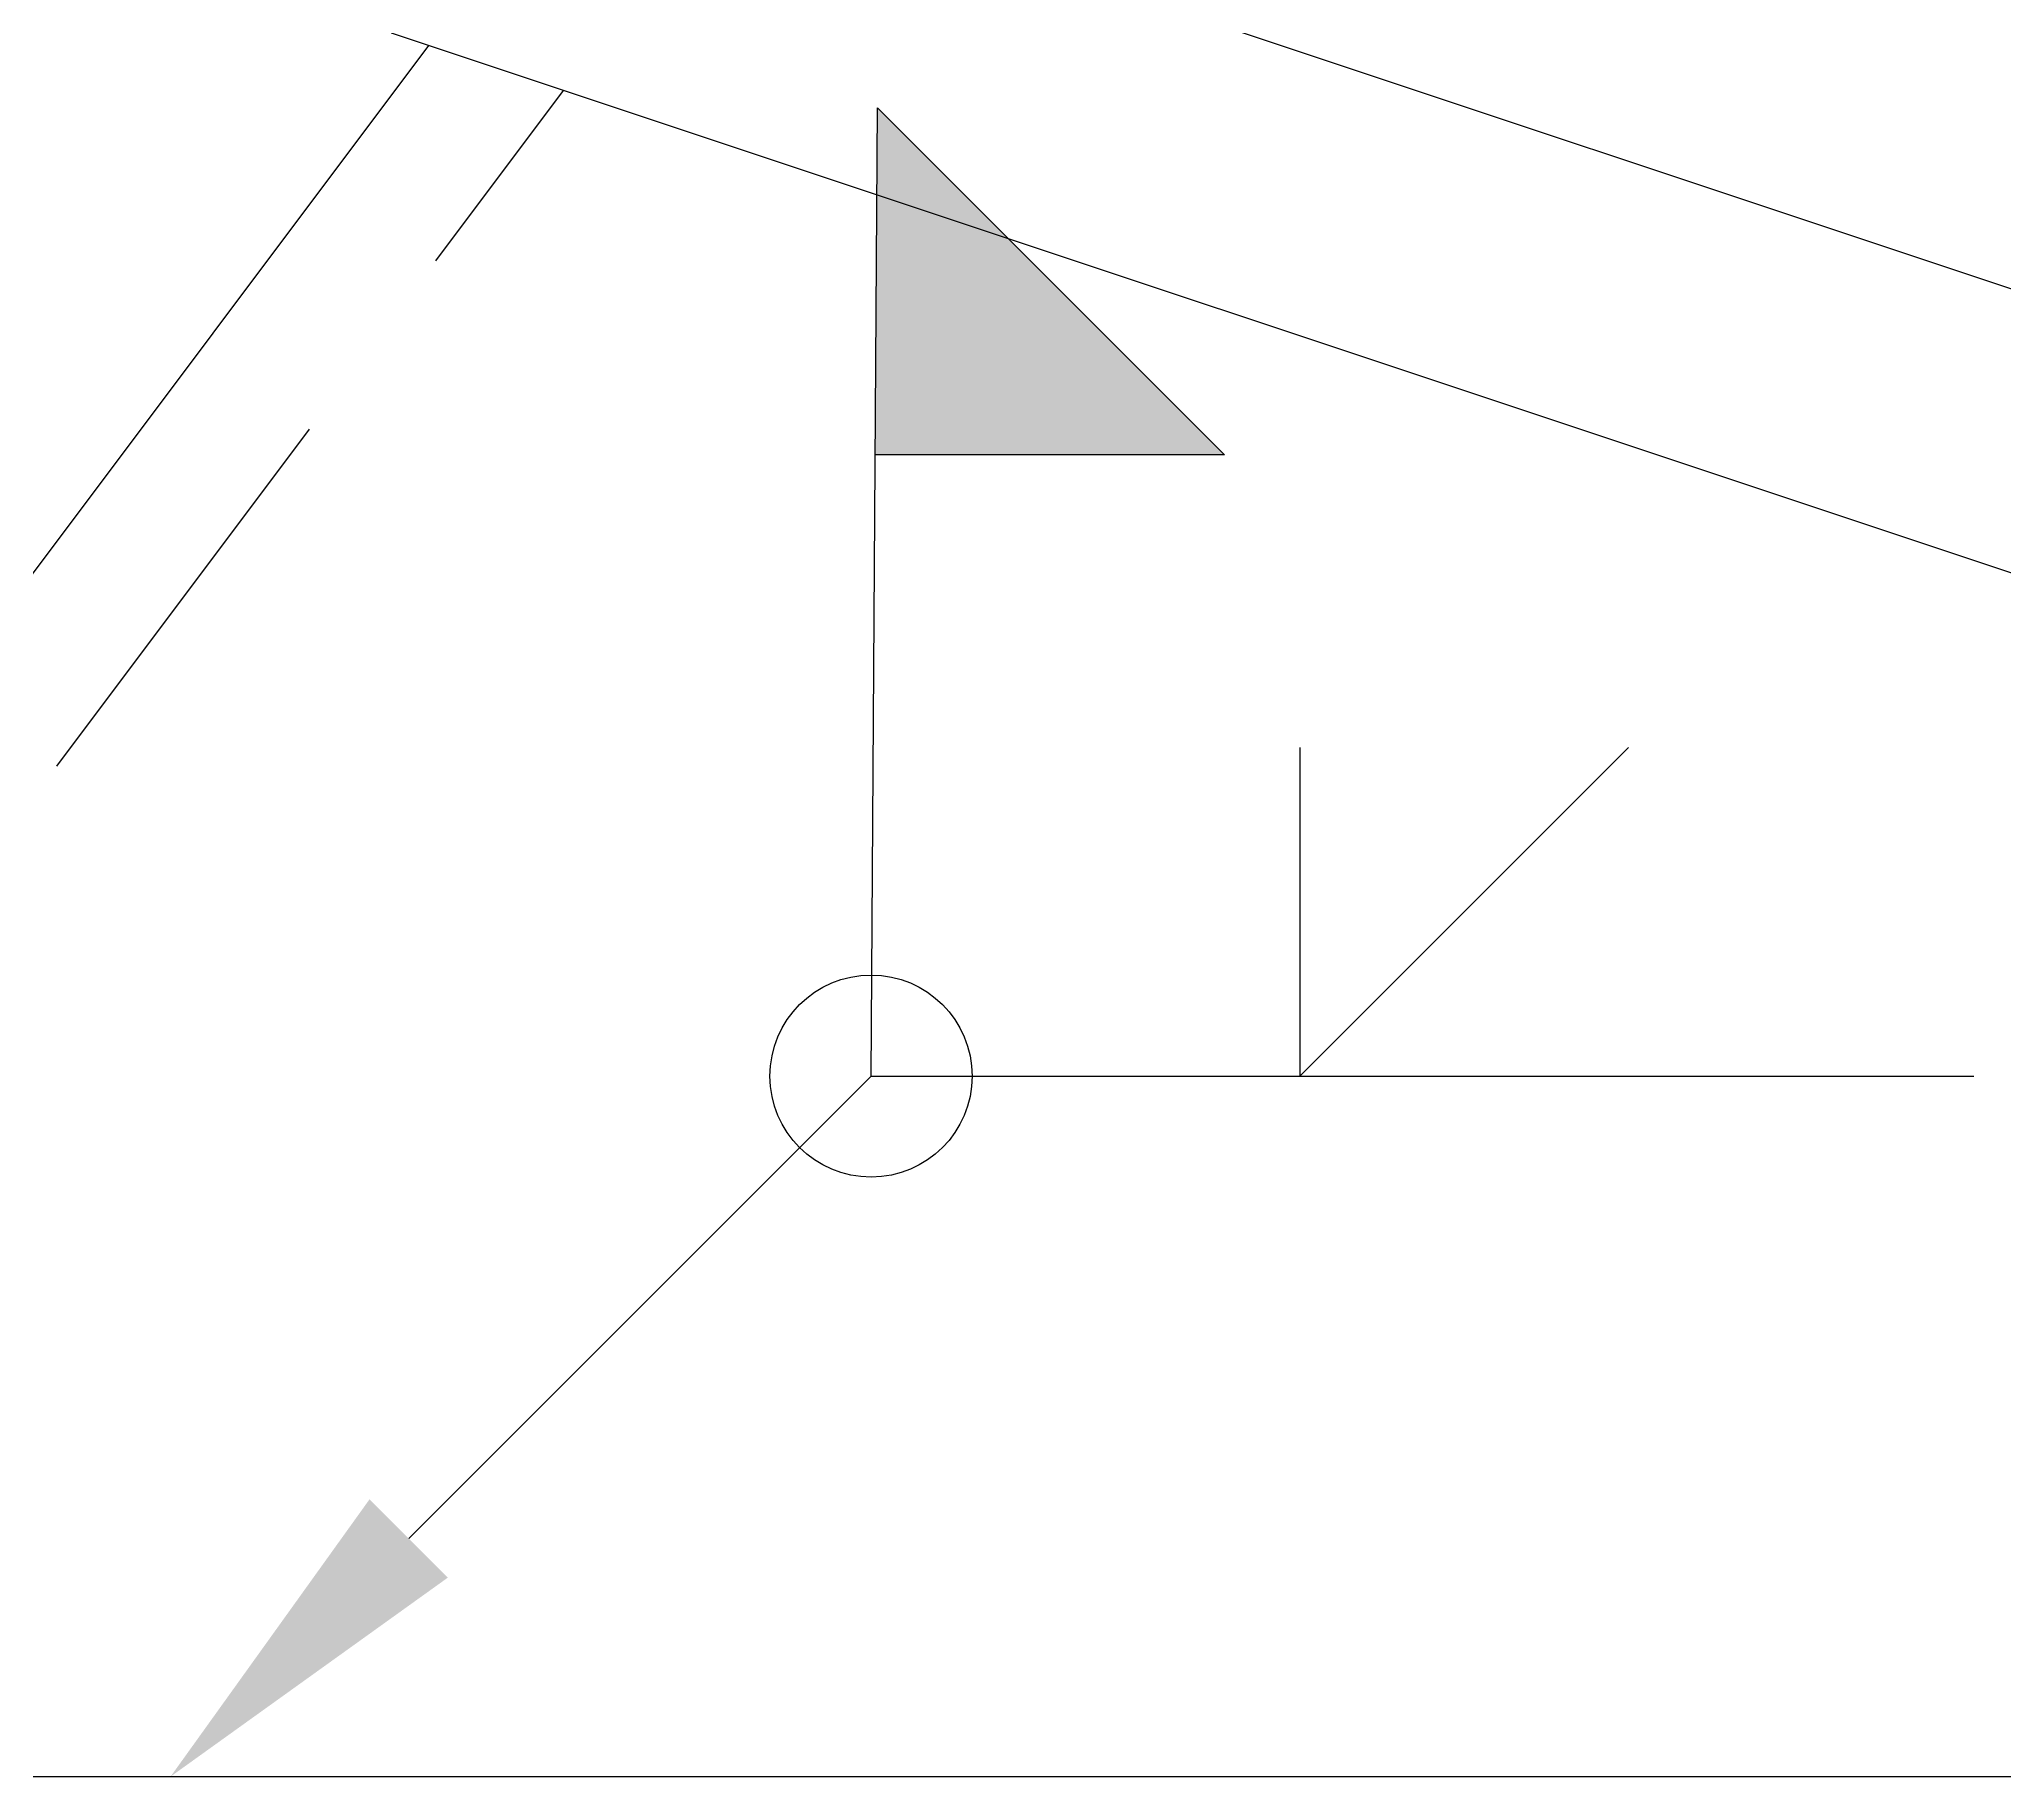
# Model space of a CAD drawing. Extents: x -40040 to 35635, y -182662 to -38118.
# Drawn here: x 11915.9 to 12032.6, y -164533.6 to -164430.4 of the extents above; entities that cross this region are included whole.
import ezdxf
from ezdxf import colors
from ezdxf.entities.mleader import LeaderData, LeaderLine
from ezdxf.math import Vec2, Vec3

# ---------------------------------------------------------------- set-up
doc = ezdxf.new("R2010")
doc.units = 0
doc.header["$LTSCALE"] = 1000
doc.header["$MEASUREMENT"] = 0
doc.linetypes.add('DASHED2', pattern=[0.375, 0.25, -0.125])
doc.layers.add('GL', color=131, linetype='Continuous')
doc.layers.add('JC', color=7, linetype='Continuous')
doc.styles.get("Standard").update_dxf_attribs({"font": 'tssdengs.shx', "width": 0.7, "bigfont": 'tssdchn.shx'})

msp = doc.modelspace()

# ---------------------------------------------------------------- hatches: boundary and pattern name
at = {"layer": 'JC'}
h = msp.add_hatch(color=2, dxfattribs=at)
h.dxf.hatch_style = 1
h.paths.add_polyline_path([(11986.29, -164455.11), (11965.69, -164434.51), (11965.55, -164455.11)])

# ---------------------------------------------------------------- linework, layer by layer
at = {"layer": 'GL', "color": 6}
for p, q in [((12096.63, -164466.48), (11941.89, -164414.89)), ((12091.57, -164481.66), (11936.83, -164430.07))]:
    msp.add_line(p, q, dxfattribs=at)
at = {"layer": 'GL', "color": 2}
msp.add_line((11861.95, -164533.58), (11939.04, -164430.81), dxfattribs=at)
at = {"layer": 'GL', "color": 2, "linetype": 'DASHED2', "ltscale": 0.1}
msp.add_line((11871.95, -164533.58), (11947.04, -164433.48), dxfattribs=at)
at = {"layer": 'GL'}
msp.add_line((11442.83, -164533.58), (12374.1, -164533.58), dxfattribs=at)
at = {"layer": 'JC', "color": 2}
for p, q in [((11965.3, -164491.99), (11965.69, -164434.51)), ((11965.69, -164434.51), (11986.29, -164455.11)), ((11986.29, -164455.11), (11965.55, -164455.11)), ((11990.76, -164472.48), (11990.76, -164491.99)), ((11990.76, -164491.99), (12010.28, -164472.48)), ((11965.66, -164491.99), (12030.77, -164491.99))]:
    msp.add_line(p, q, dxfattribs=at)
msp.add_circle((11965.3, -164491.99), 6, dxfattribs=at)

# ---------------------------------------------------------------- leaders
ml = msp.add_multileader_mtext('Standard', dxfattribs=at)
ml.set_content('', color=2)
ml.set_leader_properties()
ml.build(insert=Vec2(0, 0))
ml.multileader.update_dxf_attribs({"text_right_attachment_type": 6, "dogleg_length": 0.36, "arrow_head_size": 20})
ctx = ml.context
ctx.base_point, ctx.char_height, ctx.arrow_head_size, ctx.landing_gap_size, ctx.plane_origin = Vec3(11965.66, -164491.99), 0.18, 20, 0.09, Vec3(11923.71, -164533.58)
ctx.right_attachment = 6
notes = []
notes.append((ctx, [(0, (1, 1, 0), (11965.3, -164491.99), (1, 0), 0.36, [(0, [(11923.71, -164533.58)], 0, [])])]))
ctx.mtext.insert, ctx.mtext.flow_direction = Vec3(11965.75, -164491.9), 5
for ctx, leaders in notes:
    for number, flags, end, landing, length, lines in leaders:
        leader = LeaderData()
        leader.index, (leader.has_last_leader_line, leader.has_dogleg_vector, leader.attachment_direction) = number, flags
        leader.last_leader_point, leader.dogleg_vector, leader.dogleg_length = Vec3(end), Vec3(landing), length
        for number, points, colour, breaks in lines:
            line = LeaderLine()
            line.index, line.vertices, line.color, line.breaks = number, Vec3.list(points), colors.encode_raw_color(colour), breaks
            leader.lines.append(line)
        ctx.leaders.append(leader)

doc.saveas('drawing.dxf')
